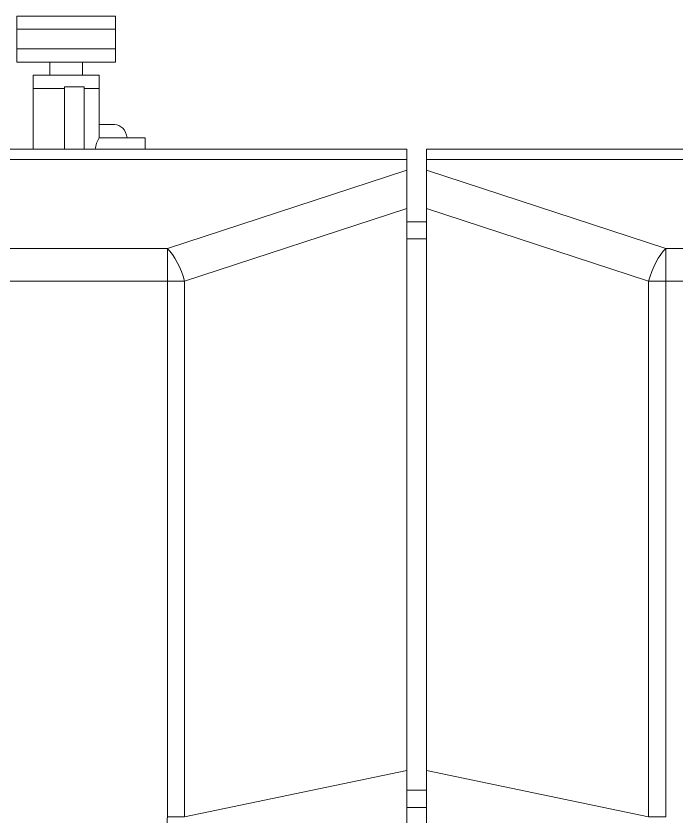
# Model space of a CAD drawing. Header units: millimetres. Extents: x 113490 to 142599, y -20467 to 115.
# Drawn here: x 125876.9 to 125977.3, y -6241.1 to -6119.4 of the extents above; entities that cross this region are included whole.
import ezdxf

# ---------------------------------------------------------------- set-up
doc = ezdxf.new("R2010")
doc.units = ezdxf.units.MM
doc.layers.add('DV1_0', color=7, linetype='Continuous')

msp = doc.modelspace()

# ---------------------------------------------------------------- linework, layer by layer
at = {"layer": 'DV1_0', "color": 7, "linetype": 'Continuous', "lineweight": 15}
for p, q in [((125892, -6119.43), (125877, -6119.43)), ((125877, -6119.43), (125877, -6124.43)), ((125892, -6124.43), (125892, -6119.43)), ((125892, -6121.43), (125877, -6121.43)), ((125877, -6121.43), (125877, -6126.43)), ((125892, -6126.43), (125892, -6121.43)), ((125892, -6124.43), (125877, -6124.43)), ((125892, -6126.43), (125877, -6126.43)), ((125882, -6126.43), (125882, -6128.43)), ((125882, -6126.43), (125882, -6128.43)), ((125887, -6128.43), (125887, -6126.43)), ((125887, -6128.43), (125887, -6126.43)), ((125889.5, -6128.43), (125879.5, -6128.43)), ((125879.5, -6128.43), (125879.5, -6139.68)), ((125889.5, -6137.93), (125889.5, -6128.43)), ((125884.26, -6130.43), (125879.5, -6130.43)), ((125879.5, -6130.43), (125879.5, -6139.68)), ((125884.26, -6130.18), (125887.26, -6130.18)), ((125884.26, -6139.68), (125884.26, -6130.18)), ((125887.26, -6130.18), (125887.26, -6139.68)), ((125889.5, -6130.43), (125887.26, -6130.43)), ((125889.5, -6137.95), (125889.5, -6130.43)), ((125891.86, -6135.93), (125889.5, -6135.93)), ((125896.5, -6137.93), (125889.5, -6137.93)), ((125896.5, -6139.68), (125896.5, -6137.93)), ((125936.26, -6139.68), (125837.28, -6139.68)), ((125936.26, -6141.22), (125936.26, -6139.68)), ((125939.26, -6139.68), (125939.26, -6141.22)), ((126038.24, -6139.68), (125939.26, -6139.68)), ((125936.26, -6141.22), (125936.26, -6142.84)), ((125939.26, -6141.22), (125939.26, -6142.84)), ((125936.26, -6148.67), (125936.26, -6142.84)), ((125939.26, -6142.84), (125939.26, -6148.67)), ((125936.26, -6234.07), (125936.26, -6148.67)), ((125939.26, -6148.67), (125939.26, -6234.07)), ((125939.26, -6150.68), (125936.26, -6150.68)), ((125936.26, -6242), (125936.26, -6234.07)), ((125939.26, -6234.07), (125939.26, -6242)), ((125939.26, -6239.68), (125936.26, -6239.68))]:
    msp.add_line(p, q, dxfattribs=at)
at = {"layer": 'DV1_0', "color": 7, "linetype": 'Continuous', "lineweight": 20}
for p, q in [((125936.26, -6141.22), (125835.95, -6141.22)), ((126039.57, -6141.22), (125939.26, -6141.22)), ((125899.88, -6154.76), (125936.26, -6142.84)), ((125939.26, -6142.84), (125975.64, -6154.76)), ((125902.5, -6159.73), (125936.26, -6148.67)), ((125939.26, -6148.67), (125973.02, -6159.73)), ((125939.26, -6153.28), (125936.26, -6153.28)), ((124784.64, -6154.76), (125899.88, -6154.76)), ((125899.88, -6159.73), (125899.88, -6154.76)), ((125975.64, -6154.76), (127090.88, -6154.76)), ((125975.64, -6154.76), (125975.64, -6159.73)), ((124784.64, -6159.73), (125899.88, -6159.73)), ((125899.88, -6241.13), (125899.88, -6159.73)), ((125899.88, -6159.73), (125902.5, -6159.73)), ((125902.5, -6241.13), (125902.5, -6159.73)), ((125973.02, -6159.73), (125973.02, -6241.13)), ((125975.64, -6159.73), (125973.02, -6159.73)), ((125975.64, -6159.73), (127090.88, -6159.73)), ((125975.64, -6159.73), (125975.64, -6241.13)), ((125902.5, -6241.13), (125936.26, -6234.07)), ((125939.26, -6234.07), (125973.02, -6241.13)), ((125939.26, -6237.08), (125936.26, -6237.08)), ((125899.88, -6241.13), (125902.5, -6241.13)), ((125975.64, -6241.13), (125973.02, -6241.13))]:
    msp.add_line(p, q, dxfattribs=at)
at = {"layer": 'DV1_0', "color": 7, "linetype": 'Continuous', "lineweight": 15}
msp.add_arc((125893.85, -6140.43), 5.01, 150.0584, 171.281, dxfattribs=at)
msp.add_ellipse((125891.86, -6138.43), major_axis=(0, -2.5), ratio=0.790252, start_param=1.772154, end_param=3.141593, dxfattribs=at)
at = {"layer": 'DV1_0', "color": 7, "linetype": 'Continuous', "lineweight": 20}
for centre, major_axis, start_param, end_param in [((125899.88, -6159.73), (-1.87, 5.7), 4.575942, 5.619674), ((125975.64, -6159.73), (1.87, 5.7), 0.663512, 1.707243)]:
    msp.add_ellipse(centre, major_axis=major_axis, ratio=0.419085, start_param=start_param, end_param=end_param, dxfattribs=at)
msp.add_open_spline([(125898.36, -6248.19), (125898.55, -6247.73), (125898.91, -6246.8), (125899.31, -6245.5), (125899.64, -6244.04), (125899.84, -6242.55), (125899.88, -6241.6), (125899.88, -6241.13)], degree=3, dxfattribs=at)

doc.saveas('drawing.dxf')
